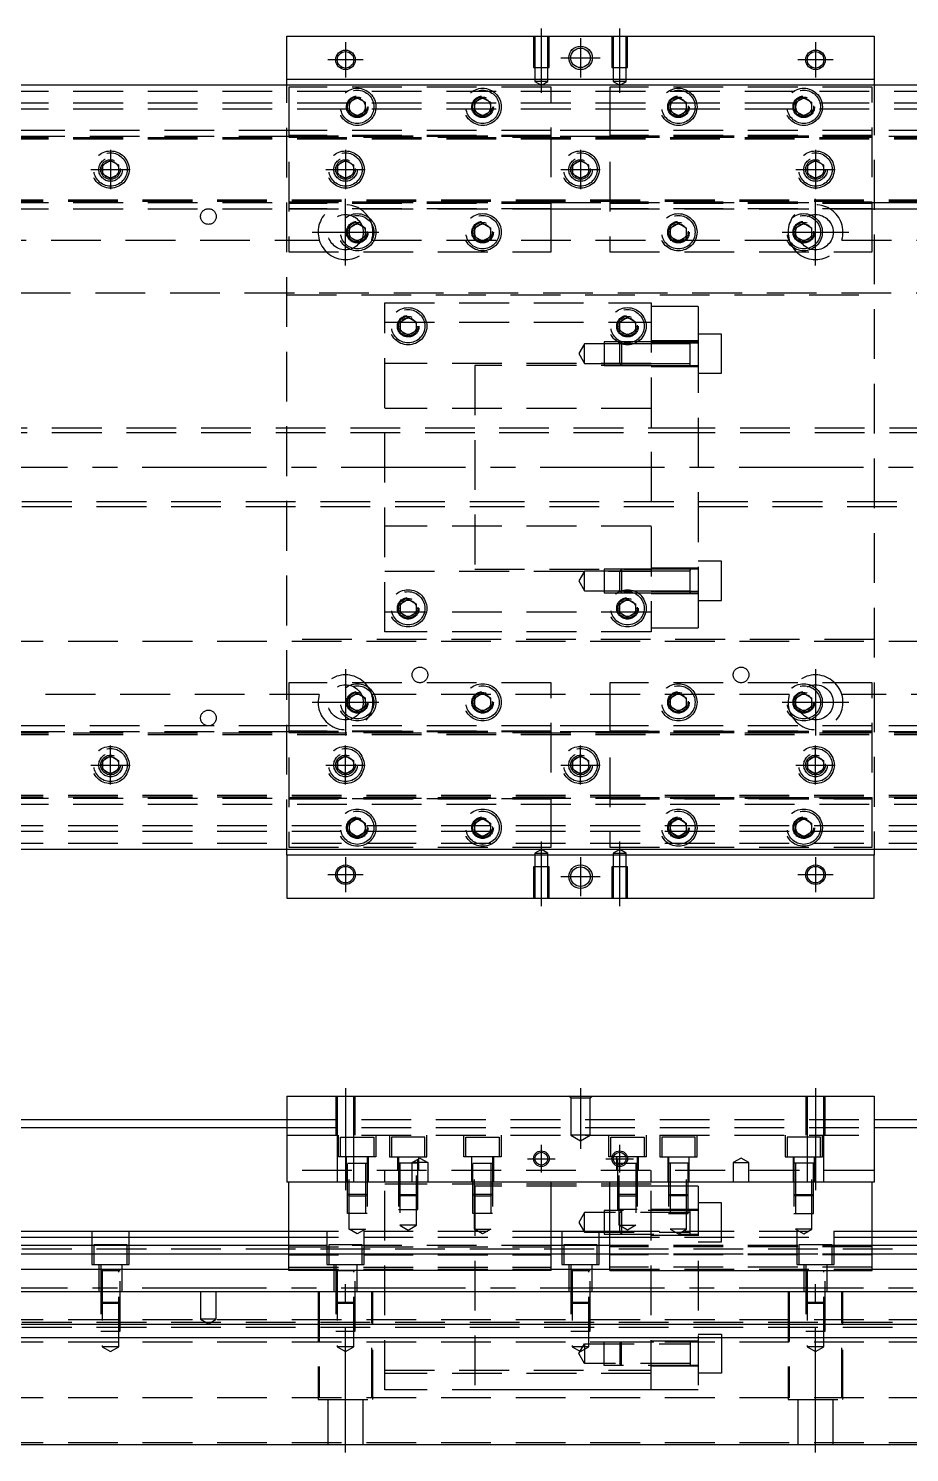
# Model space of a CAD drawing. Extents: x -29 to 879, y -286 to 112.
# Drawn here: x 196.1 to 421, y -251.5 to 112 of the extents above; entities that cross this region are included whole.
import ezdxf

# ---------------------------------------------------------------- set-up
doc = ezdxf.new("R2010")
doc.units = 0
doc.linetypes.add('CENTER', pattern=[50.8, 31.75, -6.35, 6.35, -6.35])
doc.linetypes.add('DASHED', pattern=[19.05, 12.7, -6.35])
doc.layers.get('0').update_dxf_attribs({"linetype": 'CONTINUOUS'})
doc.layers.add('CENTER', color=1, linetype='CENTER')

msp = doc.modelspace()

# ---------------------------------------------------------------- linework, layer by layer
at = {"color": 7, "linetype": 'CONTINUOUS'}
for p, q in [((262, 99), (262, 110)), ((262, 110), (412, 110)), ((412, 110), (412, 99)), ((412, 99), (262, 99)), ((262, 97.5), (262, 99)), ((412, 99), (412, 97.5)), ((671, 97.5), (3, 97.5)), ((3, -97.5), (671, -97.5)), ((262, -99), (262, -97.5)), ((412, -97.5), (412, -99)), ((262, -99), (262, -110)), ((412, -99), (262, -99)), ((412, -110), (412, -99)), ((262, -110), (412, -110)), ((262, -160.49), (262, -182.49)), ((262, -160.49), (412, -160.49)), ((412, -160.49), (412, -182.49)), ((3, -166.49), (262, -166.49)), ((412, -166.49), (671, -166.49)), ((11, -168.49), (262, -168.49)), ((412, -168.49), (663, -168.49)), ((412, -182.49), (262, -182.49)), ((262.5, -204.99), (262.5, -182.49)), ((329.5, -204.99), (329.5, -182.49)), ((344.5, -204.99), (344.5, -182.49)), ((411.5, -204.99), (411.5, -182.49)), ((17, -194.99), (262.5, -194.99)), ((329.5, -194.99), (344.5, -194.99)), ((411.5, -194.99), (657, -194.99)), ((17, -196.529608), (262.5, -196.529608)), ((262.5, -198.61154), (17, -198.61154)), ((329.5, -196.529608), (344.5, -196.529608)), ((344.5, -198.61154), (329.5, -198.61154)), ((411.5, -196.529608), (657, -196.529608)), ((657, -198.61154), (411.5, -198.61154)), ((262.5, -200.826666), (17, -200.826666)), ((344.5, -200.826666), (329.5, -200.826666)), ((657, -200.826666), (411.5, -200.826666)), ((17, -204.671934), (262.5, -204.671934)), ((329.5, -204.99), (262.5, -204.99)), ((329.5, -204.671934), (344.5, -204.671934)), ((344.5, -204.99), (411.5, -204.99)), ((411.5, -204.671934), (657, -204.671934)), ((657, -210.49), (17, -210.49)), ((657, -218.79), (17, -218.79)), ((657, -222.19), (17, -222.19)), ((657, -249.49), (17, -249.49))]:
    msp.add_line(p, q, dxfattribs=at)
at = {"color": 3, "linetype": 'DASHED'}
for p, q in [((325.000006, 110), (325.000006, 102)), ((325.35, 110), (325.35, 102)), ((328.65, 102), (328.65, 110)), ((328.999994, 102), (328.999994, 110)), ((345.000006, 110), (345.000006, 102)), ((345.35, 110), (345.35, 102)), ((348.65, 102), (348.65, 110)), ((348.999994, 102), (348.999994, 110)), ((325.000006, 102), (328.999994, 102)), ((325.35, 102), (325.35, 98.5)), ((328.65, 98.5), (328.65, 102)), ((345.000006, 102), (348.999994, 102)), ((345.35, 102), (345.35, 98.5)), ((348.65, 98.5), (348.65, 102)), ((328.65, 98.5), (325.35, 98.5)), ((325.35, 98.5), (327, 97.547372)), ((327, 97.547372), (328.65, 98.5)), ((348.65, 98.5), (345.35, 98.5)), ((345.35, 98.5), (347, 97.547372)), ((347, 97.547372), (348.65, 98.5)), ((17, 96), (657, 96)), ((262, -97.5), (262, 97.5)), ((329.5, 97), (262.5, 97)), ((262.5, 97), (262.5, 55)), ((329.5, 55), (329.5, 97)), ((411.5, 97), (344.5, 97)), ((344.5, 97), (344.5, 55)), ((411.5, 55), (411.5, 97)), ((412, 97.5), (412, -97.5)), ((17, 93), (657, 93)), ((17, 91.5), (657, 91.5)), ((277.5, 92), (277.512884, 92.253488)), ((278, 93.1547), (280, 94.309402)), ((278, 90.8453), (278, 93.1547)), ((280, 94.309402), (282, 93.1547)), ((282, 93.1547), (282, 90.8453)), ((309.5, 92), (309.518502, 92.303588)), ((310, 93.1547), (312, 94.309402)), ((310, 90.8453), (310, 93.1547)), ((312, 94.309402), (314, 93.1547)), ((314, 93.1547), (314, 90.8453)), ((360, 93.1547), (362, 94.309402)), ((360, 90.8453), (360, 93.1547)), ((362, 94.309402), (364, 93.1547)), ((364, 93.1547), (364, 90.8453)), ((364.483582, 92.286038), (364.5, 92)), ((392, 93.1547), (394, 94.309402)), ((392, 90.8453), (392, 93.1547)), ((394, 94.309402), (396, 93.1547)), ((396, 93.1547), (396, 90.8453)), ((396.483582, 92.286038), (396.5, 92)), ((280, 89.690598), (278, 90.8453)), ((282, 90.8453), (280, 89.690598)), ((312, 89.690598), (310, 90.8453)), ((314, 90.8453), (312, 89.690598)), ((362, 89.690598), (360, 90.8453)), ((364, 90.8453), (362, 89.690598)), ((394, 89.690598), (392, 90.8453)), ((396, 90.8453), (394, 89.690598)), ((262.5, 86), (17, 86)), ((262.5, 84.460392), (17, 84.460392)), ((17, 84.204452), (657, 84.204452)), ((17, 84.2), (657, 84.2)), ((17, 83.8), (657, 83.8)), ((329.5, 86), (262.5, 86)), ((329.5, 86), (262.5, 86)), ((329.5, 84.643014), (262.5, 84.643014)), ((262.5, 84.6), (329.5, 84.6)), ((329.5, 84.460392), (262.5, 84.460392)), ((329.5, 84.460392), (262.5, 84.460392)), ((262.5, 84.3), (329.5, 84.3)), ((344.5, 86), (329.5, 86)), ((344.5, 84.460392), (329.5, 84.460392)), ((411.5, 86), (344.5, 86)), ((411.5, 86), (344.5, 86)), ((411.5, 84.643014), (344.5, 84.643014)), ((344.5, 84.6), (411.5, 84.6)), ((411.5, 84.460392), (344.5, 84.460392)), ((411.5, 84.460392), (344.5, 84.460392)), ((344.5, 84.3), (411.5, 84.3)), ((657, 86), (411.5, 86)), ((657, 84.460392), (411.5, 84.460392)), ((215, 77.1547), (217, 78.309402)), ((215, 74.8453), (215, 77.1547)), ((217, 78.309402), (219, 77.1547)), ((219, 77.1547), (219, 74.8453)), ((275, 77.1547), (277, 78.309402)), ((275, 74.8453), (275, 77.1547)), ((277, 78.309402), (279, 77.1547)), ((279, 77.1547), (279, 74.8453)), ((335, 77.1547), (337, 78.309402)), ((335, 74.8453), (335, 77.1547)), ((337, 78.309402), (339, 77.1547)), ((339, 77.1547), (339, 74.8453)), ((395, 77.1547), (397, 78.309402)), ((395, 74.8453), (395, 77.1547)), ((397, 78.309402), (399, 77.1547)), ((399, 77.1547), (399, 74.8453)), ((217, 73.690598), (215, 74.8453)), ((219, 74.8453), (217, 73.690598)), ((219.483582, 76.286038), (219.5, 76)), ((277, 73.690598), (275, 74.8453)), ((279, 74.8453), (277, 73.690598)), ((279.483582, 76.286038), (279.5, 76)), ((337, 73.690598), (335, 74.8453)), ((339, 74.8453), (337, 73.690598)), ((339.483582, 76.286038), (339.5, 76)), ((394.5, 76), (394.512884, 76.253488)), ((397, 73.690598), (395, 74.8453)), ((399, 74.8453), (397, 73.690598)), ((657, 68.2), (17, 68.2)), ((657, 67.8), (17, 67.8)), ((657, 67.795548), (17, 67.795548)), ((17, 67.539608), (262.5, 67.539608)), ((17, 66), (262.5, 66)), ((329.5, 67.7), (262.5, 67.7)), ((329.5, 67.539608), (262.5, 67.539608)), ((262.5, 67.539608), (329.5, 67.539608)), ((329.5, 67.4), (262.5, 67.4)), ((329.5, 67.356986), (262.5, 67.356986)), ((329.5, 66), (262.5, 66)), ((262.5, 66), (329.5, 66)), ((329.5, 67.539608), (344.5, 67.539608)), ((329.5, 66), (344.5, 66)), ((411.5, 67.7), (344.5, 67.7)), ((411.5, 67.539608), (344.5, 67.539608)), ((344.5, 67.539608), (411.5, 67.539608)), ((411.5, 67.4), (344.5, 67.4)), ((411.5, 67.356986), (344.5, 67.356986)), ((411.5, 66), (344.5, 66)), ((344.5, 66), (411.5, 66)), ((411.5, 67.539608), (657, 67.539608)), ((411.5, 66), (657, 66)), ((278, 61.1547), (280, 62.309402)), ((280, 62.309402), (282, 61.1547)), ((310, 61.1547), (312, 62.309402)), ((312, 62.309402), (314, 61.1547)), ((360, 61.1547), (362, 62.309402)), ((362, 62.309402), (364, 61.1547)), ((392, 61.1547), (394, 62.309402)), ((394, 62.309402), (396, 61.1547)), ((278, 58.8453), (278, 61.1547)), ((280, 57.690598), (278, 58.8453)), ((282, 58.8453), (280, 57.690598)), ((282, 61.1547), (282, 58.8453)), ((282.483582, 60.286038), (282.5, 60)), ((310, 58.8453), (310, 61.1547)), ((312, 57.690598), (310, 58.8453)), ((314, 58.8453), (312, 57.690598)), ((314, 61.1547), (314, 58.8453)), ((314.483582, 60.286038), (314.5, 60)), ((360, 58.8453), (360, 61.1547)), ((362, 57.690598), (360, 58.8453)), ((364, 58.8453), (362, 57.690598)), ((364, 61.1547), (364, 58.8453)), ((364.483582, 60.286038), (364.5, 60)), ((392, 58.8453), (392, 61.1547)), ((394, 57.690598), (392, 58.8453)), ((396, 58.8453), (394, 57.690598)), ((396, 61.1547), (396, 58.8453)), ((396.483582, 60.286038), (396.5, 60)), ((163.708204, 58), (270.291796, 58)), ((262.5, 55), (329.5, 55)), ((283.708204, 58), (390.291796, 58)), ((344.5, 55), (411.5, 55)), ((403.708204, 58), (510.291796, 58)), ((22.640312, 44.5), (657, 44.5)), ((262, 44), (412, 44)), ((287, 42), (355, 42)), ((287, -42), (287, 42)), ((355, 42), (355, -42)), ((367, 41), (355, 41)), ((367, 41), (367, 31.701734)), ((287, 37), (355, 37)), ((291, 37.1547), (293, 38.309402)), ((291, 34.8453), (291, 37.1547)), ((293, 38.309402), (295, 37.1547)), ((295, 37.1547), (295, 34.8453)), ((347, 37.1547), (349, 38.309402)), ((347, 34.8453), (347, 37.1547)), ((349, 38.309402), (351, 37.1547)), ((351, 37.1547), (351, 34.8453)), ((290.5, 36), (290.512884, 36.253488)), ((293, 33.690598), (291, 34.8453)), ((295, 34.8453), (293, 33.690598)), ((349, 33.690598), (347, 34.8453)), ((351, 34.8453), (349, 33.690598)), ((351.483582, 36.286038), (351.5, 36)), ((373, 34.011852), (367, 34.011852)), ((373, 24.011852), (373, 34.011852)), ((338, 31.511852), (336.556624, 29.011852)), ((338, 26.511852), (338, 31.511852)), ((343, 31.511852), (338, 31.511852)), ((343, 32.011846), (343, 26.011856)), ((347.49998, 32.011846), (343, 32.011846)), ((346.99998, 31.511852), (343, 31.511852)), ((347.5, 32.011852), (347, 31.511852)), ((347, 26.511852), (347, 31.511852)), ((355, 31.511852), (347, 31.511852)), ((355, 31.511852), (347, 31.511852)), ((347.5, 32.011852), (347.5, 26.011852)), ((355, 32.011852), (347.5, 32.011852)), ((355, 32.011846), (347.5, 32.011846)), ((367, 32.261852), (355, 32.261852)), ((367, 31.701734), (355, 31.701734)), ((365.005, 32.011852), (355.00002, 32.011852)), ((365, 31.511852), (355.00002, 31.511852)), ((367, 32.011852), (364.995, 32.011852)), ((365, 26.011846), (365, 32.011856)), ((367, 31.701734), (367, -31.701734)), ((355, 26.5), (287, 26.5)), ((310, 26), (310, -26)), ((355, 26), (310, 26)), ((336.556624, 29.011852), (338, 26.511852)), ((338, 26.511852), (343, 26.511852)), ((343, 26.511852), (346.99998, 26.511852)), ((343, 26.011856), (347.49998, 26.011856)), ((347, 26.511852), (355, 26.511852)), ((347, 26.511852), (355, 26.511852)), ((347, 26.511852), (347.5, 26.011852)), ((347.5, 26.011856), (355, 26.011856)), ((347.5, 26.011852), (355, 26.011852)), ((355, 25.761852), (367, 25.761852)), ((355.00002, 26.511852), (365, 26.511852)), ((355.00002, 26.011852), (365.005, 26.011852)), ((364.995, 26.011852), (367, 26.011852)), ((367, 24.011852), (373, 24.011852)), ((355, 15), (287, 15)), ((309.99998, 10), (42, 10)), ((309.99998, 8.75), (42, 8.75)), ((367, 10), (310, 10)), ((367, 9.999994), (310, 9.999994)), ((367, 8.75), (310, 8.75)), ((367, 8.75), (310, 8.75)), ((600.005, 10), (367.00002, 10)), ((600, 8.75), (367.00002, 8.75)), ((42, -8.75), (309.99998, -8.75)), ((42, -10), (309.99998, -10)), ((310, -8.75), (367, -8.75)), ((310, -8.75), (367, -8.75)), ((310, -9.999994), (367, -9.999994)), ((310, -10), (367, -10)), ((367.00002, -8.75), (600, -8.75)), ((367.00002, -10), (600.005, -10)), ((355, -15), (287, -15)), ((373, -24.011852), (367, -24.011852)), ((373, -34.011852), (373, -24.011852)), ((287, -26.5), (355, -26.5)), ((310, -26), (355, -26)), ((338, -26.511852), (336.556624, -29.011852)), ((336.556624, -29.011852), (338, -31.511852)), ((338, -31.511852), (338, -26.511852)), ((343, -26.511852), (338, -26.511852)), ((343, -26.011856), (343, -32.011846)), ((347.49998, -26.011856), (343, -26.011856)), ((346.99998, -26.511852), (343, -26.511852)), ((347.5, -26.011852), (347, -26.511852)), ((347, -31.511852), (347, -26.511852)), ((355, -26.511852), (347, -26.511852)), ((355, -26.511852), (347, -26.511852)), ((347.5, -26.011852), (347.5, -32.011852)), ((355, -26.011852), (347.5, -26.011852)), ((355, -26.011856), (347.5, -26.011856)), ((367, -25.761852), (355, -25.761852)), ((365.005, -26.011852), (355.00002, -26.011852)), ((365, -26.511852), (355.00002, -26.511852)), ((367, -26.011852), (364.995, -26.011852)), ((365, -32.010828), (365, -26.011846)), ((365, -26.361648), (365, -26.011852)), ((365, -26.011852), (365, -26.361648)), ((365, -31.662054), (365, -26.361648)), ((338, -31.511852), (343, -31.511852)), ((343, -31.511852), (346.99998, -31.511852)), ((343, -32.011846), (347.49998, -32.011846)), ((347, -31.511852), (355, -31.511852)), ((347, -31.511852), (355, -31.511852)), ((347, -31.511852), (347.5, -32.011852)), ((347.5, -32.011846), (355, -32.011846)), ((347.5, -32.011852), (355, -32.011852)), ((367, -31.701734), (355, -31.701734)), ((367, -31.701734), (355, -31.701734)), ((355, -32.261852), (367, -32.261852)), ((355.00002, -31.511852), (365, -31.511852)), ((355.00002, -32.011852), (365.005, -32.011852)), ((364.995, -32.011852), (367, -32.011852)), ((365, -32.011852), (365, -31.662054)), ((365, -31.662054), (365, -32.011852)), ((365, -32.011856), (365, -32.010828)), ((367, -31.701734), (367, -41)), ((291, -34.8453), (293, -33.690598)), ((291, -37.1547), (291, -34.8453)), ((293, -33.690598), (295, -34.8453)), ((295, -34.8453), (295, -37.1547)), ((295.483582, -35.713962), (295.5, -36)), ((347, -34.8453), (349, -33.690598)), ((347, -37.1547), (347, -34.8453)), ((349, -33.690598), (351, -34.8453)), ((351, -34.8453), (351, -37.1547)), ((351.483582, -35.713962), (351.5, -36)), ((367, -34.011852), (373, -34.011852)), ((355, -37), (287, -37)), ((293, -38.309402), (291, -37.1547)), ((295, -37.1547), (293, -38.309402)), ((349, -38.309402), (347, -37.1547)), ((351, -37.1547), (349, -38.309402)), ((355, -42), (287, -42)), ((355, -41), (367, -41)), ((657, -44.5), (22.640312, -44.5)), ((412, -44), (262, -44)), ((270.291796, -58), (163.708204, -58)), ((262.5, -55), (262.5, -97)), ((329.5, -55), (262.5, -55)), ((278, -58.8453), (280, -57.690598)), ((280, -57.690598), (282, -58.8453)), ((390.291796, -58), (283.708204, -58)), ((310, -58.8453), (312, -57.690598)), ((312, -57.690598), (314, -58.8453)), ((329.5, -97), (329.5, -55)), ((411.5, -55), (344.5, -55)), ((344.5, -55), (344.5, -97)), ((360, -58.8453), (362, -57.690598)), ((362, -57.690598), (364, -58.8453)), ((392, -58.8453), (394, -57.690598)), ((394, -57.690598), (396, -58.8453)), ((510.291796, -58), (403.708204, -58)), ((411.5, -97), (411.5, -55)), ((277.5, -60), (277.512884, -59.746512)), ((278, -61.1547), (278, -58.8453)), ((280, -62.309402), (278, -61.1547)), ((282, -61.1547), (280, -62.309402)), ((282, -58.8453), (282, -61.1547)), ((310, -61.1547), (310, -58.8453)), ((312, -62.309402), (310, -61.1547)), ((314, -61.1547), (312, -62.309402)), ((314, -58.8453), (314, -61.1547)), ((314.483582, -59.713962), (314.5, -60)), ((360, -61.1547), (360, -58.8453)), ((362, -62.309402), (360, -61.1547)), ((364, -61.1547), (362, -62.309402)), ((364, -58.8453), (364, -61.1547)), ((364.483582, -59.713962), (364.5, -60)), ((391.5, -60), (391.512884, -59.746512)), ((392, -61.1547), (392, -58.8453)), ((394, -62.309402), (392, -61.1547)), ((396, -61.1547), (394, -62.309402)), ((396, -58.8453), (396, -61.1547)), ((262.5, -66), (17, -66)), ((262.5, -67.539608), (17, -67.539608)), ((17, -67.795548), (657, -67.795548)), ((17, -67.8), (657, -67.8)), ((17, -68.2), (657, -68.2)), ((329.5, -66), (262.5, -66)), ((329.5, -66), (262.5, -66)), ((329.5, -67.356986), (262.5, -67.356986)), ((262.5, -67.4), (329.5, -67.4)), ((329.5, -67.539608), (262.5, -67.539608)), ((329.5, -67.539608), (262.5, -67.539608)), ((262.5, -67.7), (329.5, -67.7)), ((344.5, -66), (329.5, -66)), ((344.5, -67.539608), (329.5, -67.539608)), ((411.5, -66), (344.5, -66)), ((411.5, -66), (344.5, -66)), ((411.5, -67.356986), (344.5, -67.356986)), ((344.5, -67.4), (411.5, -67.4)), ((411.5, -67.539608), (344.5, -67.539608)), ((411.5, -67.539608), (344.5, -67.539608)), ((344.5, -67.7), (411.5, -67.7)), ((657, -66), (411.5, -66)), ((657, -67.539608), (411.5, -67.539608)), ((214.5, -76), (214.518502, -75.696412)), ((215, -74.8453), (217, -73.690598)), ((215, -77.1547), (215, -74.8453)), ((217, -73.690598), (219, -74.8453)), ((219, -74.8453), (219, -77.1547)), ((275, -74.8453), (277, -73.690598)), ((275, -77.1547), (275, -74.8453)), ((277, -73.690598), (279, -74.8453)), ((279, -74.8453), (279, -77.1547)), ((279.483582, -75.713962), (279.5, -76)), ((334.5, -76), (334.518502, -75.696412)), ((335, -74.8453), (337, -73.690598)), ((335, -77.1547), (335, -74.8453)), ((337, -73.690598), (339, -74.8453)), ((339, -74.8453), (339, -77.1547)), ((395, -74.8453), (397, -73.690598)), ((395, -77.1547), (395, -74.8453)), ((397, -73.690598), (399, -74.8453)), ((399, -74.8453), (399, -77.1547)), ((399.483582, -75.713962), (399.5, -76)), ((217, -78.309402), (215, -77.1547)), ((219, -77.1547), (217, -78.309402)), ((277, -78.309402), (275, -77.1547)), ((279, -77.1547), (277, -78.309402)), ((337, -78.309402), (335, -77.1547)), ((339, -77.1547), (337, -78.309402)), ((397, -78.309402), (395, -77.1547)), ((399, -77.1547), (397, -78.309402)), ((657, -83.8), (17, -83.8)), ((657, -84.2), (17, -84.2)), ((657, -84.204452), (17, -84.204452)), ((17, -84.460392), (657, -84.460392)), ((17, -86), (657, -86)), ((262.5, -84.3), (329.5, -84.3)), ((262.5, -84.6), (329.5, -84.6)), ((329.5, -84.643014), (262.5, -84.643014)), ((344.5, -84.3), (411.5, -84.3)), ((344.5, -84.6), (411.5, -84.6)), ((411.5, -84.643014), (344.5, -84.643014)), ((278, -90.8453), (280, -89.690598)), ((278, -93.1547), (278, -90.8453)), ((280, -89.690598), (282, -90.8453)), ((282, -90.8453), (282, -93.1547)), ((310, -90.8453), (312, -89.690598)), ((310, -93.1547), (310, -90.8453)), ((312, -89.690598), (314, -90.8453)), ((314, -90.8453), (314, -93.1547)), ((360, -90.8453), (362, -89.690598)), ((360, -93.1547), (360, -90.8453)), ((362, -89.690598), (364, -90.8453)), ((364, -90.8453), (364, -93.1547)), ((392, -90.8453), (394, -89.690598)), ((392, -93.1547), (392, -90.8453)), ((394, -89.690598), (396, -90.8453)), ((396, -90.8453), (396, -93.1547)), ((657, -91.5), (17, -91.5)), ((657, -93), (17, -93)), ((280, -94.309402), (278, -93.1547)), ((282, -93.1547), (280, -94.309402)), ((282.483582, -91.713962), (282.5, -92)), ((312, -94.309402), (310, -93.1547)), ((314, -93.1547), (312, -94.309402)), ((314.483582, -91.713962), (314.5, -92)), ((359.5, -92), (359.518502, -91.696412)), ((362, -94.309402), (360, -93.1547)), ((364, -93.1547), (362, -94.309402)), ((391.5, -92), (391.512884, -91.746512)), ((394, -94.309402), (392, -93.1547)), ((396, -93.1547), (394, -94.309402)), ((657, -96), (17, -96)), ((262.5, -97), (329.5, -97)), ((327, -97.547372), (325.35, -98.5)), ((328.65, -98.5), (327, -97.547372)), ((344.5, -97), (411.5, -97)), ((347, -97.547372), (345.35, -98.5)), ((348.65, -98.5), (347, -97.547372)), ((325.35, -98.5), (327, -98.5)), ((325.35, -98.5), (325.35, -102)), ((327, -98.5), (328.65, -98.5)), ((328.65, -102), (328.65, -98.5)), ((345.35, -98.5), (347, -98.5)), ((345.35, -98.5), (345.35, -102)), ((347, -98.5), (348.65, -98.5)), ((348.65, -102), (348.65, -98.5)), ((328.999994, -102), (325.000006, -102)), ((325.000006, -102), (325.000006, -110)), ((325.35, -102), (325.35, -110)), ((328.65, -110), (328.65, -102)), ((328.999994, -110), (328.999994, -102)), ((348.999994, -102), (345.000006, -102)), ((345.000006, -102), (345.000006, -110)), ((345.35, -102), (345.35, -110)), ((348.65, -110), (348.65, -102)), ((348.999994, -110), (348.999994, -102)), ((274.500006, -160.49), (274.500006, -170.49)), ((274.9, -160.49), (274.9, -170.49)), ((279.1, -170.49), (279.1, -160.49)), ((279.499994, -170.49), (279.499994, -160.49)), ((334.5, -160.99), (334, -160.49)), ((334.5, -160.99), (334.5, -170.49)), ((334.5, -160.99), (339.5, -160.99)), ((339.5, -160.99), (340, -160.49)), ((339.5, -170.49), (339.5, -160.99)), ((394.500006, -160.49), (394.500006, -170.49)), ((394.9, -160.49), (394.9, -170.49)), ((399.1, -170.49), (399.1, -160.49)), ((399.499994, -170.49), (399.499994, -160.49)), ((262, -166.49), (412, -166.49)), ((262, -168.49), (412, -168.49)), ((262, -170.49), (412, -170.49)), ((274.9, -170.49), (274.9, -182.49)), ((275.25, -175.99), (275.25, -170.49)), ((279.1, -182.49), (279.1, -170.49)), ((284.75, -170.49), (284.75, -175.99)), ((288.25, -170.49), (288.25, -175.99)), ((297.75, -175.99), (297.75, -170.49)), ((307.25, -175.99), (307.25, -170.49)), ((316.75, -170.49), (316.75, -175.99)), ((339.5, -170.49), (334.5, -170.49)), ((334.5, -170.49), (337, -171.933376)), ((337, -171.933376), (339.5, -170.49)), ((344.25, -175.99), (344.25, -170.49)), ((353.75, -170.49), (353.75, -175.99)), ((357.25, -170.49), (357.25, -175.99)), ((366.75, -175.99), (366.75, -170.49)), ((389.25, -170.49), (389.25, -175.99)), ((394.9, -170.49), (394.9, -182.49)), ((398.75, -175.99), (398.75, -170.49)), ((399.1, -182.49), (399.1, -170.49)), ((275.75, -170.99), (284.25, -170.99)), ((275.75, -175.99), (275.75, -170.99)), ((284.25, -170.99), (284.25, -175.99)), ((297.25, -170.99), (288.75, -170.99)), ((288.75, -170.99), (288.75, -175.99)), ((297.25, -175.99), (297.25, -170.99)), ((307.75, -170.99), (316.25, -170.99)), ((307.75, -175.99), (307.75, -170.99)), ((316.25, -170.99), (316.25, -175.99)), ((344.75, -170.99), (353.25, -170.99)), ((344.75, -175.99), (344.75, -170.99)), ((353.25, -170.99), (353.25, -175.99)), ((366.25, -170.99), (357.75, -170.99)), ((357.75, -170.99), (357.75, -175.99)), ((366.25, -175.99), (366.25, -170.99)), ((398.25, -170.99), (389.75, -170.99)), ((389.75, -170.99), (389.75, -175.99)), ((398.25, -175.99), (398.25, -170.99)), ((284.75, -175.99), (275.25, -175.99)), ((277.25, -182.49), (277.25, -175.99)), ((277.499994, -177.59), (282.500006, -177.59)), ((277.500006, -190.49), (277.500006, -175.99)), ((277.9, -194.49), (277.9, -177.59)), ((282.1, -177.59), (282.1, -194.49)), ((282.499994, -175.99), (282.499994, -190.49)), ((282.75, -175.99), (282.75, -182.49)), ((288.25, -175.99), (297.75, -175.99)), ((290.25, -175.99), (290.25, -179.49)), ((295.500006, -177.59), (290.499994, -177.59)), ((295.500006, -177.59), (290.499994, -177.59)), ((290.500006, -175.99), (290.500006, -189.49)), ((290.9, -177.59), (290.9, -193.49)), ((294, -177.49), (296, -176.3353)), ((296, -177.49), (294, -177.49)), ((294, -182.49), (294, -177.49)), ((295.1, -193.49), (295.1, -177.59)), ((295.499994, -189.49), (295.499994, -175.99)), ((295.75, -179.49), (295.75, -175.99)), ((296, -176.3353), (298, -177.49)), ((298, -177.49), (296, -177.49)), ((298, -177.49), (298, -182.49)), ((316.75, -175.99), (307.25, -175.99)), ((309.25, -182.49), (309.25, -175.99)), ((309.499994, -177.59), (314.500006, -177.59)), ((309.500006, -190.49), (309.500006, -175.99)), ((309.9, -194.49), (309.9, -177.59)), ((314.1, -177.59), (314.1, -194.49)), ((314.499994, -175.99), (314.499994, -190.49)), ((314.75, -175.99), (314.75, -182.49)), ((353.75, -175.99), (344.25, -175.99)), ((346.25, -179.49), (346.25, -175.99)), ((346.499994, -177.59), (351.500006, -177.59)), ((346.499994, -177.59), (351.500006, -177.59)), ((346.500006, -189.49), (346.500006, -175.99)), ((346.9, -193.49), (346.9, -177.59)), ((351.1, -177.59), (351.1, -193.49)), ((351.499994, -175.99), (351.499994, -189.49)), ((351.75, -175.99), (351.75, -179.49)), ((357.25, -175.99), (366.75, -175.99)), ((359.25, -175.99), (359.25, -182.49)), ((364.500006, -177.59), (359.499994, -177.59)), ((359.500006, -175.99), (359.500006, -190.49)), ((359.9, -177.59), (359.9, -194.49)), ((364.1, -194.49), (364.1, -177.59)), ((364.499994, -190.49), (364.499994, -175.99)), ((364.75, -182.49), (364.75, -175.99)), ((378, -176.3353), (376, -177.49)), ((376, -177.49), (378, -177.49)), ((376, -177.49), (376, -182.49)), ((380, -177.49), (378, -176.3353)), ((378, -177.49), (380, -177.49)), ((380, -182.49), (380, -177.49)), ((389.25, -175.99), (398.75, -175.99)), ((391.25, -175.99), (391.25, -182.49)), ((396.500006, -177.59), (391.499994, -177.59)), ((391.500006, -175.99), (391.500006, -190.49)), ((391.9, -177.59), (391.9, -194.49)), ((396.1, -194.49), (396.1, -177.59)), ((396.499994, -190.49), (396.499994, -175.99)), ((396.75, -182.49), (396.75, -175.99)), ((412, -179.49), (262, -179.49)), ((287, -182.49), (287, -179.49)), ((355, -182.49), (355, -179.49)), ((287, -235.49), (287, -182.49)), ((355, -182.99), (287, -182.99)), ((310, -183.49), (310, -235.49)), ((355, -183.49), (310, -183.49)), ((355, -235.49), (355, -182.49)), ((367, -183.49), (355, -183.49)), ((359.9, -183.49), (359.5, -183.49)), ((367, -183.49), (367, -235.49)), ((282.5, -185.59), (277.5, -185.59)), ((277.9, -185.99), (277.5, -185.59)), ((277.9, -185.99), (282.1, -185.99)), ((282.5, -185.59), (282.1, -185.99)), ((290.5, -185.59), (295.5, -185.59)), ((290.5, -185.59), (290.9, -185.99)), ((295.1, -185.99), (290.9, -185.99)), ((295.1, -185.99), (295.5, -185.59)), ((314.5, -185.59), (309.5, -185.59)), ((309.9, -185.99), (309.5, -185.59)), ((309.9, -185.99), (314.1, -185.99)), ((314.5, -185.59), (314.1, -185.99)), ((351.5, -185.59), (346.5, -185.59)), ((346.9, -185.99), (346.5, -185.59)), ((346.9, -185.99), (351.1, -185.99)), ((351.5, -185.59), (351.1, -185.99)), ((359.5, -185.59), (364.5, -185.59)), ((359.5, -185.59), (359.9, -185.99)), ((364.1, -185.99), (359.9, -185.99)), ((364.1, -185.99), (364.5, -185.59)), ((373, -187.74), (367, -187.74)), ((373, -197.74), (373, -187.74)), ((391.5, -185.59), (396.5, -185.59)), ((391.5, -185.59), (391.9, -185.99)), ((396.1, -185.99), (391.9, -185.99)), ((396.1, -185.99), (396.5, -185.59)), ((282.499994, -190.49), (277.500006, -190.49)), ((290.500006, -189.49), (295.499994, -189.49)), ((314.499994, -190.49), (309.500006, -190.49)), ((338, -190.24), (336.556624, -192.74)), ((338, -195.24), (338, -190.24)), ((365, -190.24), (338, -190.24)), ((343, -189.740006), (343, -195.739994)), ((367, -189.740006), (343, -189.740006)), ((351.499994, -189.49), (346.500006, -189.49)), ((347.5, -189.74), (347, -190.24)), ((347, -195.24), (347, -190.24)), ((347.5, -189.74), (347.5, -195.74)), ((367, -189.49), (355, -189.49)), ((359.500006, -190.49), (364.499994, -190.49)), ((365, -195.740006), (365, -189.739994)), ((391.500006, -190.49), (396.499994, -190.49)), ((212.25, -194.99), (212.25, -203.49)), ((221.75, -203.49), (221.75, -194.99)), ((262.5, -194.99), (329.5, -194.99)), ((272.25, -194.99), (272.25, -203.49)), ((277.9, -194.49), (282.1, -194.49)), ((280, -195.702436), (277.9, -194.49)), ((282.1, -194.49), (280, -195.702436)), ((281.75, -203.49), (281.75, -194.99)), ((295.1, -193.49), (290.9, -193.49)), ((290.9, -193.49), (293, -194.702436)), ((293, -194.702436), (295.1, -193.49)), ((309.9, -194.49), (314.1, -194.49)), ((312, -195.702436), (309.9, -194.49)), ((314.1, -194.49), (312, -195.702436)), ((332.25, -194.99), (332.25, -203.49)), ((336.556624, -192.74), (338, -195.24)), ((338, -195.24), (365, -195.24)), ((341.75, -203.49), (341.75, -194.99)), ((343, -195.739994), (367, -195.739994)), ((344.5, -194.99), (411.5, -194.99)), ((346.9, -193.49), (351.1, -193.49)), ((349, -194.702436), (346.9, -193.49)), ((347, -195.24), (347.5, -195.74)), ((351.1, -193.49), (349, -194.702436)), ((355, -195.99), (367, -195.99)), ((364.1, -194.49), (359.9, -194.49)), ((359.9, -194.49), (362, -195.702436)), ((362, -195.702436), (364.1, -194.49)), ((396.1, -194.49), (391.9, -194.49)), ((391.9, -194.49), (394, -195.702436)), ((392.25, -194.99), (392.25, -203.49)), ((394, -195.702436), (396.1, -194.49)), ((401.75, -203.49), (401.75, -194.99)), ((42, -199.489994), (600, -199.489994)), ((221.25, -198.49), (212.75, -198.49)), ((212.75, -198.49), (212.75, -203.49)), ((221.25, -203.49), (221.25, -198.49)), ((262.5, -196.529608), (329.5, -196.529608)), ((329.5, -198.61154), (262.5, -198.61154)), ((262.5, -199.01668), (329.5, -199.01668)), ((281.25, -198.49), (272.75, -198.49)), ((272.75, -198.49), (272.75, -203.49)), ((281.25, -203.49), (281.25, -198.49)), ((341.25, -198.49), (332.75, -198.49)), ((332.75, -198.49), (332.75, -203.49)), ((341.25, -203.49), (341.25, -198.49)), ((344.5, -196.529608), (411.5, -196.529608)), ((411.5, -198.61154), (344.5, -198.61154)), ((411.5, -199.01668), (344.5, -199.01668)), ((367, -197.74), (373, -197.74)), ((401.25, -198.49), (392.75, -198.49)), ((392.75, -198.49), (392.75, -203.49)), ((401.25, -203.49), (401.25, -198.49)), ((42, -200.739994), (600, -200.739994)), ((212.25, -203.49), (221.75, -203.49)), ((214, -203.49), (214, -210.49)), ((214.500006, -203.49), (214.500006, -220.49)), ((219.499994, -220.49), (219.499994, -203.49)), ((220, -210.49), (220, -203.49)), ((329.5, -200.826666), (262.5, -200.826666)), ((262.5, -201.07), (329.5, -201.07)), ((272.25, -203.49), (281.75, -203.49)), ((274, -203.49), (274, -210.49)), ((274.500006, -203.49), (274.500006, -220.49)), ((279.499994, -220.49), (279.499994, -203.49)), ((280, -210.49), (280, -203.49)), ((332.25, -203.49), (341.75, -203.49)), ((334, -203.49), (334, -210.49)), ((334.500006, -203.49), (334.500006, -220.49)), ((339.499994, -220.49), (339.499994, -203.49)), ((340, -210.49), (340, -203.49)), ((411.5, -200.826666), (344.5, -200.826666)), ((411.5, -201.07), (344.5, -201.07)), ((392.25, -203.49), (401.75, -203.49)), ((394, -203.49), (394, -210.49)), ((394.500006, -203.49), (394.500006, -220.49)), ((399.499994, -220.49), (399.499994, -203.49)), ((400, -210.49), (400, -203.49)), ((219.500006, -205.09), (214.499994, -205.09)), ((214.9, -205.09), (214.9, -224.49)), ((219.1, -224.49), (219.1, -205.09)), ((262.5, -204.167372), (329.5, -204.167372)), ((262.5, -204.671934), (329.5, -204.671934)), ((279.500006, -205.09), (274.499994, -205.09)), ((274.9, -205.09), (274.9, -224.49)), ((279.1, -224.49), (279.1, -205.09)), ((339.500006, -205.09), (334.499994, -205.09)), ((334.9, -205.09), (334.9, -224.49)), ((339.1, -224.49), (339.1, -205.09)), ((411.5, -204.167372), (344.5, -204.167372)), ((344.5, -204.671934), (411.5, -204.671934)), ((399.500006, -205.09), (394.499994, -205.09)), ((394.9, -205.09), (394.9, -224.49)), ((399.1, -224.49), (399.1, -205.09)), ((240, -210.49), (240, -217.49)), ((244, -217.49), (244, -210.49)), ((270, -210.49), (270, -237.99)), ((270.291796, -210.49), (270.291796, -237.49)), ((283.708204, -237.49), (283.708204, -210.49)), ((284, -237.99), (284, -210.49)), ((390, -210.49), (390, -237.99)), ((390.291796, -210.49), (390.291796, -237.49)), ((403.708204, -237.49), (403.708204, -210.49)), ((404, -237.99), (404, -210.49)), ((214.5, -213.09), (219.5, -213.09)), ((214.5, -213.09), (214.9, -213.49)), ((219.1, -213.49), (214.9, -213.49)), ((219.1, -213.49), (219.5, -213.09)), ((274.5, -213.09), (279.5, -213.09)), ((274.5, -213.09), (274.9, -213.49)), ((279.1, -213.49), (274.9, -213.49)), ((279.1, -213.49), (279.5, -213.09)), ((334.5, -213.09), (339.5, -213.09)), ((334.5, -213.09), (334.9, -213.49)), ((339.1, -213.49), (334.9, -213.49)), ((339.1, -213.49), (339.5, -213.09)), ((394.5, -213.09), (399.5, -213.09)), ((394.5, -213.09), (394.9, -213.49)), ((399.1, -213.49), (394.9, -213.49)), ((399.1, -213.49), (399.5, -213.09)), ((657, -217.64), (17, -217.64)), ((244, -217.49), (240, -217.49)), ((240, -217.49), (242, -218.6447)), ((242, -218.6447), (244, -217.49)), ((42, -218.24), (600, -218.24)), ((42, -219.49), (600, -219.49)), ((214.500006, -220.49), (219.499994, -220.49)), ((274.500006, -220.49), (279.499994, -220.49)), ((334.500006, -220.49), (339.499994, -220.49)), ((367, -221.24), (373, -221.24)), ((373, -221.24), (373, -231.24)), ((394.500006, -220.49), (399.499994, -220.49)), ((657, -223.34), (17, -223.34)), ((219.1, -224.49), (214.9, -224.49)), ((214.9, -224.49), (217, -225.702436)), ((217, -225.702436), (219.1, -224.49)), ((279.1, -224.49), (274.9, -224.49)), ((274.9, -224.49), (277, -225.702436)), ((277, -225.702436), (279.1, -224.49)), ((339.1, -224.49), (334.9, -224.49)), ((334.9, -224.49), (337, -225.702436)), ((336.556624, -226.24), (338, -223.74)), ((337, -225.702436), (339.1, -224.49)), ((338, -223.74), (338, -228.74)), ((338, -223.74), (365, -223.74)), ((343, -229.239994), (343, -223.240006)), ((343, -223.240006), (367, -223.240006)), ((347, -223.74), (347.5, -223.24)), ((347, -223.74), (347, -228.74)), ((347.5, -229.24), (347.5, -223.24)), ((355, -222.99), (367, -222.99)), ((365, -223.239994), (365, -229.240006)), ((399.1, -224.49), (394.9, -224.49)), ((394.9, -224.49), (397, -225.702436)), ((397, -225.702436), (399.1, -224.49)), ((338, -228.74), (336.556624, -226.24)), ((365, -228.74), (338, -228.74)), ((347.5, -229.24), (347, -228.74)), ((287, -230.49), (355, -230.49)), ((355, -231.336052), (287, -231.336052)), ((367, -229.239994), (343, -229.239994)), ((367, -229.49), (355, -229.49)), ((373, -231.24), (367, -231.24)), ((355, -235.49), (287, -235.49)), ((367, -235.49), (310, -235.49)), ((657, -237.49), (17, -237.49)), ((270, -237.99), (284, -237.99)), ((272.5, -237.99), (272.5, -249.49)), ((281.5, -249.49), (281.5, -237.99)), ((390, -237.99), (404, -237.99)), ((392.5, -237.99), (392.5, -249.49)), ((401.5, -249.49), (401.5, -237.99)), ((657, -248.99), (17, -248.99))]:
    msp.add_line(p, q, dxfattribs=at)
at = {"color": 3, "linetype": 'CONTINUOUS'}
for centre, radius in [((277, 104), 2.5), ((397, 104), 2.5), ((277, -104), 2.5), ((397, -104), 2.5), ((327, -176.49), 2), ((347, -176.49), 2)]:
    msp.add_circle(centre, radius, dxfattribs=at)
at = {"color": 7, "linetype": 'CONTINUOUS'}
for centre, radius in [((277, 104), 2.1), ((337, 104.5), 3), ((337, 104.5), 2.5), ((397, 104), 2.1), ((337, -104.5), 3), ((277, -104), 2.1), ((337, -104.5), 2.5), ((397, -104), 2.1), ((327, -176.49), 1.65), ((347, -176.49), 1.65)]:
    msp.add_circle(centre, radius, dxfattribs=at)
at = {"color": 3, "linetype": 'DASHED'}
for centre, radius in [((280, 92), 4.75), ((280, 92), 4.25), ((280, 92), 2.75), ((312, 92), 4.75), ((312, 92), 4.25), ((312, 92), 2.75), ((362, 92), 4.75), ((362, 92), 4.25), ((362, 92), 2.75), ((394, 92), 4.75), ((394, 92), 4.25), ((394, 92), 2.75), ((280, 92), 2.5), ((312, 92), 2.5), ((362, 92), 2.5), ((394, 92), 2.5), ((217, 76), 4.75), ((217, 76), 4.25), ((277, 76), 4.75), ((277, 76), 4.25), ((337, 76), 4.75), ((337, 76), 4.25), ((397, 76), 4.75), ((397, 76), 4.25), ((217, 76), 3), ((217, 76), 2.5), ((217, 76), 2.1), ((277, 76), 3), ((277, 76), 2.5), ((277, 76), 2.1), ((337, 76), 3), ((337, 76), 2.5), ((337, 76), 2.1), ((397, 76), 3), ((397, 76), 2.5), ((397, 76), 2.1), ((242, 64), 2), ((277, 60), 4.5), ((280, 60), 4.75), ((280, 60), 4.25), ((280, 60), 2.75), ((280, 60), 2.5), ((280, 60), 2.1), ((312, 60), 4.75), ((312, 60), 4.25), ((312, 60), 2.75), ((312, 60), 2.5), ((312, 60), 2.1), ((362, 60), 4.75), ((362, 60), 4.25), ((362, 60), 2.75), ((362, 60), 2.5), ((362, 60), 2.1), ((394, 60), 4.75), ((394, 60), 4.25), ((394, 60), 2.75), ((394, 60), 2.5), ((394, 60), 2.1), ((397, 60), 4.5), ((293, 36), 4.75), ((293, 36), 4.25), ((349, 36), 4.75), ((349, 36), 4.25), ((293, 36), 2.75), ((293, 36), 2.5), ((293, 36), 2.1), ((349, 36), 2.75), ((349, 36), 2.5), ((349, 36), 2.1), ((293, -36), 4.75), ((293, -36), 4.25), ((349, -36), 4.75), ((349, -36), 4.25), ((293, -36), 2.75), ((293, -36), 2.5), ((293, -36), 2.1), ((349, -36), 2.75), ((349, -36), 2.5), ((349, -36), 2.1), ((296, -53), 2), ((378, -53), 2), ((277, -60), 4.5), ((280, -60), 4.75), ((280, -60), 4.25), ((280, -60), 2.75), ((280, -60), 2.5), ((280, -60), 2.1), ((312, -60), 4.75), ((312, -60), 4.25), ((312, -60), 2.75), ((312, -60), 2.5), ((312, -60), 2.1), ((362, -60), 4.75), ((362, -60), 4.25), ((362, -60), 2.75), ((362, -60), 2.5), ((362, -60), 2.1), ((394, -60), 4.75), ((394, -60), 4.25), ((394, -60), 2.75), ((394, -60), 2.5), ((394, -60), 2.1), ((397, -60), 4.5), ((242, -64), 2), ((217, -76), 4.75), ((217, -76), 4.25), ((277, -76), 4.75), ((277, -76), 4.25), ((337, -76), 4.75), ((337, -76), 4.25), ((397, -76), 4.75), ((397, -76), 4.25), ((217, -76), 3), ((217, -76), 2.5), ((217, -76), 2.1), ((277, -76), 3), ((277, -76), 2.5), ((277, -76), 2.1), ((337, -76), 3), ((337, -76), 2.5), ((337, -76), 2.1), ((397, -76), 3), ((397, -76), 2.5), ((397, -76), 2.1), ((280, -92), 4.75), ((280, -92), 4.25), ((280, -92), 2.75), ((280, -92), 2.5), ((312, -92), 4.75), ((312, -92), 4.25), ((312, -92), 2.75), ((312, -92), 2.5), ((362, -92), 4.75), ((362, -92), 4.25), ((362, -92), 2.75), ((362, -92), 2.5), ((394, -92), 4.75), ((394, -92), 4.25), ((394, -92), 2.75), ((394, -92), 2.5)]:
    msp.add_circle(centre, radius, dxfattribs=at)
for centre, radius, start, end in [((280, 92), 2.1, 162.24721, 180), ((280, 92), 2.1, 180, 197.75279), ((280, 92), 2.1, 137.75279, 162.24721), ((280, 92), 2.1, 197.75279, 222.24721), ((280, 92), 2.1, 102.24721, 137.75279), ((280, 92), 2.1, 77.75279, 102.24721), ((280, 92), 2.1, 42.24721, 77.75279), ((280, 92), 2.1, 17.75279, 42.24721), ((280, 92), 2.1, 317.75279, 342.24721), ((280, 92), 2.1, 342.24721, 17.75279), ((312, 92), 2.1, 162.24721, 180), ((312, 92), 2.1, 180, 197.75279), ((312, 92), 2.1, 137.75279, 162.24721), ((312, 92), 2.1, 197.75279, 222.24721), ((312, 92), 2.1, 102.24721, 137.75279), ((312, 92), 2.1, 77.75279, 102.24721), ((312, 92), 2.1, 42.24721, 77.75279), ((312, 92), 2.1, 17.75279, 42.24721), ((312, 92), 2.1, 317.75279, 342.24721), ((312, 92), 2.1, 342.24721, 17.75279), ((362, 92), 2.1, 162.24721, 180), ((362, 92), 2.1, 180, 197.75279), ((362, 92), 2.1, 137.75279, 162.24721), ((362, 92), 2.1, 197.75279, 222.24721), ((362, 92), 2.1, 102.24721, 137.75279), ((362, 92), 2.1, 77.75279, 102.24721), ((362, 92), 2.1, 42.24721, 77.75279), ((362, 92), 2.1, 17.75279, 42.24721), ((362, 92), 2.1, 317.75279, 342.24721), ((362, 92), 2.1, 342.24721, 17.75279), ((394, 92), 2.1, 162.24721, 180), ((394, 92), 2.1, 180, 197.75279), ((394, 92), 2.1, 137.75279, 162.24721), ((394, 92), 2.1, 197.75279, 222.24721), ((394, 92), 2.1, 102.24721, 137.75279), ((394, 92), 2.1, 77.75279, 102.24721), ((394, 92), 2.1, 42.24721, 77.75279), ((394, 92), 2.1, 17.75279, 42.24721), ((394, 92), 2.1, 317.75279, 342.24721), ((394, 92), 2.1, 342.24721, 17.75279), ((280, 92), 2.1, 222.24721, 257.75279), ((280, 92), 2.1, 257.75279, 282.24721), ((280, 92), 2.1, 282.24721, 317.75279), ((312, 92), 2.1, 222.24721, 257.75279), ((312, 92), 2.1, 257.75279, 282.24721), ((312, 92), 2.1, 282.24721, 317.75279), ((362, 92), 2.1, 222.24721, 257.75279), ((362, 92), 2.1, 257.75279, 282.24721), ((362, 92), 2.1, 282.24721, 317.75279), ((394, 92), 2.1, 222.24721, 257.75279), ((394, 92), 2.1, 257.75279, 282.24721), ((394, 92), 2.1, 282.24721, 317.75279), ((277, 60), 7, 343.39845, 196.60155), ((397, 60), 7, 343.39845, 196.60155), ((277, 60), 7, 196.60155, 343.39845), ((397, 60), 7, 196.60155, 343.39845), ((277, -60), 7, 16.60155, 163.39845), ((397, -60), 7, 16.60155, 163.39845), ((277, -60), 7, 163.39845, 16.60155), ((397, -60), 7, 163.39845, 16.60155), ((280, -92), 2.1, 137.75279, 162.24721), ((280, -92), 2.1, 102.24721, 137.75279), ((280, -92), 2.1, 77.75279, 102.24721), ((280, -92), 2.1, 42.24721, 77.75279), ((280, -92), 2.1, 17.75279, 42.24721), ((312, -92), 2.1, 137.75279, 162.24721), ((312, -92), 2.1, 102.24721, 137.75279), ((312, -92), 2.1, 77.75279, 102.24721), ((312, -92), 2.1, 42.24721, 77.75279), ((312, -92), 2.1, 17.75279, 42.24721), ((362, -92), 2.1, 137.75279, 162.24721), ((362, -92), 2.1, 102.24721, 137.75279), ((362, -92), 2.1, 77.75279, 102.24721), ((362, -92), 2.1, 42.24721, 77.75279), ((362, -92), 2.1, 17.75279, 42.24721), ((394, -92), 2.1, 137.75279, 162.24721), ((394, -92), 2.1, 102.24721, 137.75279), ((394, -92), 2.1, 77.75279, 102.24721), ((394, -92), 2.1, 42.24721, 77.75279), ((394, -92), 2.1, 17.75279, 42.24721), ((280, -92), 2.1, 162.24721, 180), ((280, -92), 2.1, 180, 197.75279), ((280, -92), 2.1, 197.75279, 222.24721), ((280, -92), 2.1, 222.24721, 257.75279), ((280, -92), 2.1, 257.75279, 282.24721), ((280, -92), 2.1, 282.24721, 317.75279), ((280, -92), 2.1, 317.75279, 342.24721), ((280, -92), 2.1, 342.24721, 17.75279), ((312, -92), 2.1, 162.24721, 180), ((312, -92), 2.1, 180, 197.75279), ((312, -92), 2.1, 197.75279, 222.24721), ((312, -92), 2.1, 222.24721, 257.75279), ((312, -92), 2.1, 257.75279, 282.24721), ((312, -92), 2.1, 282.24721, 317.75279), ((312, -92), 2.1, 317.75279, 342.24721), ((312, -92), 2.1, 342.24721, 17.75279), ((362, -92), 2.1, 162.24721, 180), ((362, -92), 2.1, 180, 197.75279), ((362, -92), 2.1, 197.75279, 222.24721), ((362, -92), 2.1, 222.24721, 257.75279), ((362, -92), 2.1, 257.75279, 282.24721), ((362, -92), 2.1, 282.24721, 317.75279), ((362, -92), 2.1, 317.75279, 342.24721), ((362, -92), 2.1, 342.24721, 17.75279), ((394, -92), 2.1, 162.24721, 180), ((394, -92), 2.1, 180, 197.75279), ((394, -92), 2.1, 197.75279, 222.24721), ((394, -92), 2.1, 222.24721, 257.75279), ((394, -92), 2.1, 257.75279, 282.24721), ((394, -92), 2.1, 282.24721, 317.75279), ((394, -92), 2.1, 317.75279, 342.24721), ((394, -92), 2.1, 342.24721, 17.75279)]:
    msp.add_arc(centre, radius, start, end, dxfattribs=at)
at = {"layer": 'CENTER', "color": 1, "linetype": 'CENTER'}
for p, q in [((327, 95.547372), (327, 112)), ((337, 109.5), (337, 99.5)), ((347, 95.547372), (347, 112)), ((277, 108.5), (277, 99.5)), ((397, 108.5), (397, 99.5)), ((281.5, 104), (272.5, 104)), ((332, 104.5), (342, 104.5)), ((401.5, 104), (392.5, 104)), ((217, 81), (217, 71)), ((277, 81), (277, 71)), ((337, 81), (337, 71)), ((397, 81), (397, 71)), ((212, 76), (222, 76)), ((272, 76), (282, 76)), ((332, 76), (342, 76)), ((392, 76), (402, 76)), ((277, 51.5), (277, 68.5)), ((397, 51.5), (397, 68.5)), ((268.5, 60), (285.5, 60)), ((388.5, 60), (405.5, 60)), ((-28.891336, 0), (736.707811, 0)), ((277, -51.5), (277, -68.5)), ((397, -51.5), (397, -68.5)), ((268.5, -60), (285.5, -60)), ((388.5, -60), (405.5, -60)), ((217, -81), (217, -71)), ((277, -81), (277, -71)), ((337, -81), (337, -71)), ((397, -81), (397, -71)), ((212, -76), (222, -76)), ((272, -76), (282, -76)), ((332, -76), (342, -76)), ((392, -76), (402, -76)), ((327, -112), (327, -95.547372)), ((347, -112), (347, -95.547372)), ((277, -99.5), (277, -108.5)), ((337, -99.5), (337, -109.5)), ((397, -99.5), (397, -108.5)), ((281.5, -104), (272.5, -104)), ((332, -104.5), (342, -104.5)), ((401.5, -104), (392.5, -104)), ((277, -158.49), (277, -184.49)), ((337, -158.49), (337, -173.933376)), ((397, -158.49), (397, -184.49)), ((327, -179.99), (327, -172.99)), ((347, -179.99), (347, -172.99)), ((323.5, -176.49), (330.5, -176.49)), ((343.5, -176.49), (350.5, -176.49)), ((-28.891336, -209.49), (736.707811, -209.49)), ((277, -251.49), (277, -208.49)), ((397, -251.49), (397, -208.49))]:
    msp.add_line(p, q, dxfattribs=at)

doc.saveas('drawing.dxf')
